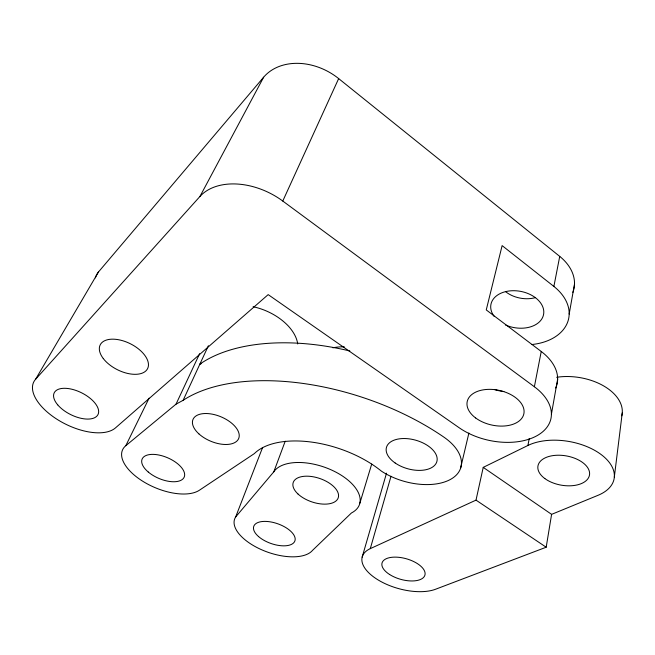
<?xml version="1.0" encoding="UTF-8"?>
<svg xmlns="http://www.w3.org/2000/svg" width="655" height="655" viewBox="0 0 655 655"><rect width="100%" height="100%" fill="white"/><g stroke="black" fill="none" stroke-linecap="round" stroke-linejoin="round"><path stroke-width="0.98" d="M614.316 477.135L622.25 412.937M546.188 547.22L551.6 514.363L598.04 495.303A50.672 28.754 10 0 0 600.054 453.751A50.672 28.754 10 0 0 527.905 445.482L483.226 467.375L476.013 500.125L370.304 548.628A43.14 20.657 15.8 0 0 377.501 579.56A43.14 20.657 15.8 0 0 435.583 589.238L546.188 547.22L476.013 500.125M551.404 414.238L557.651 379.065M569.179 314.072L574.517 284M527.905 445.482L529.232 438.506M572.879 292.376A50.64 35.951 10 0 0 559.73 256.392L338.66 78.592A55.356 43.124 29.9 0 0 263.646 77.2L98.537 271.899L35.583 379.286A47.307 23.588 26.4 0 0 58.573 420.264A47.307 23.588 26.4 0 0 115.493 427.879L268.182 294.619L459.22 427.789A56.125 34.338 12.3 0 0 536.674 435.878A56.125 34.338 12.3 0 0 534.374 386.753L541.235 351.481L486.256 309.921L502.123 245.609L553.884 286.44A51.901 35.673 10.7 0 1 532.007 344.505M553.884 286.44L559.73 256.392M460.481 468.587L468.906 433.02M370.304 548.628L391.01 476.267M362.158 557.135L386.524 473.147M359.882 503.122L371.712 464.076M273.806 471.821A46.03 23.932 18.8 0 1 336.228 472.32A46.03 23.932 18.8 0 1 351.424 512.98L312.484 550.413A42.272 20.182 19.5 0 1 262.008 549.922A42.272 20.182 19.5 0 1 235.653 516.975L273.806 471.821L285.212 441.224M235.653 516.975L262.622 447.43M35.583 379.286L199.947 196.467A61.938 42.076 26.7 0 1 282.772 201.044L338.66 78.592M183.113 400.328A183.253 95.335 18.3 0 1 443.861 437.114A50.713 28.73 15.7 0 1 450.345 479.485A50.713 28.73 15.7 0 1 381.415 471.142A81.261 42.428 18.5 0 0 254.353 453.596L199.456 490.194A44.343 21.721 23.2 0 1 143.813 481.908A44.343 21.721 23.2 0 1 125.793 445.703L176.031 404.16L183.113 400.328L208.396 345.725M176.031 404.16L199.628 353.651M125.793 445.703L149.086 398.166M199.947 196.467L263.646 77.2M483.226 467.375L551.6 514.363M282.772 201.044L534.374 386.753M535.127 297.714A26.151 18.553 10.1 0 1 505.914 291.933M95.425 277.867A43.353 25.545 28.2 0 1 98.537 271.899M541.235 351.481A54.635 34.879 11.8 0 1 555.686 388.038M494.157 316.381A26.798 18.414 10.7 0 1 512.21 290.73A26.798 18.414 10.7 0 1 543.56 314.547A26.798 18.414 10.7 0 1 505.431 324.945M503.867 391.551A28.214 17.996 11.8 0 1 494.82 389.619M253.108 306.728A44.605 27.297 23.3 0 1 297.706 343.957M201.576 363.533A46.636 26.356 22.8 0 0 199.881 364.115A178.373 98.111 18.2 0 1 349.835 350.982M332.896 347.797A42.223 25.922 18.6 0 1 344.309 346.855M556.644 377.28A48.331 29.672 8.9 0 1 604.213 386.245A48.331 29.672 8.9 0 1 621.767 415.835M57.722 404.864A24.431 12.175 26.4 0 0 96.604 416.392A24.431 12.175 26.4 0 0 74.023 389.815A24.431 12.175 26.4 0 0 57.722 404.864M103.277 358.531A26.503 14.508 26.6 0 0 145.778 371A26.503 14.508 26.6 0 0 122.608 340.698A26.503 14.508 26.6 0 0 103.277 358.531M475.669 417.98A28.976 17.718 12.3 0 0 523.23 415.81A28.976 17.718 12.3 0 0 487.672 389.389A28.976 17.718 12.3 0 0 475.669 417.98M395.145 462.979A26.184 14.828 15.7 0 0 436.762 461.881A26.184 14.828 15.7 0 0 403.054 438.539A26.184 14.828 15.7 0 0 395.145 462.979M198.883 433.864A24.759 13.239 22.6 0 0 238.305 439.284A24.759 13.239 22.6 0 0 210.296 413.837A24.759 13.239 22.6 0 0 198.883 433.864M148.276 472.034A22.9 11.217 23.2 0 0 184.055 477.405A22.9 11.217 23.2 0 0 157.159 454.726A22.9 11.217 23.2 0 0 148.276 472.034M258.586 536.592A21.828 10.423 19.5 0 0 294.062 542.397A21.828 10.423 19.5 0 0 270.31 521.855A21.828 10.423 19.5 0 0 258.586 536.592M297.984 493.993A23.768 12.355 18.8 0 0 337.079 499.871A23.768 12.355 18.8 0 0 312.116 476.603A23.768 12.355 18.8 0 0 297.984 493.993M389.643 574.525A22.278 10.668 15.8 0 0 424.8 575.475A22.278 10.668 15.8 0 0 396.005 557.135A22.278 10.668 15.8 0 0 389.643 574.525M544.854 478.568A26.167 14.844 10 0 0 588.509 477.798A26.167 14.844 10 0 0 557.765 455.225A26.167 14.844 10 0 0 544.854 478.568"/></g></svg>
